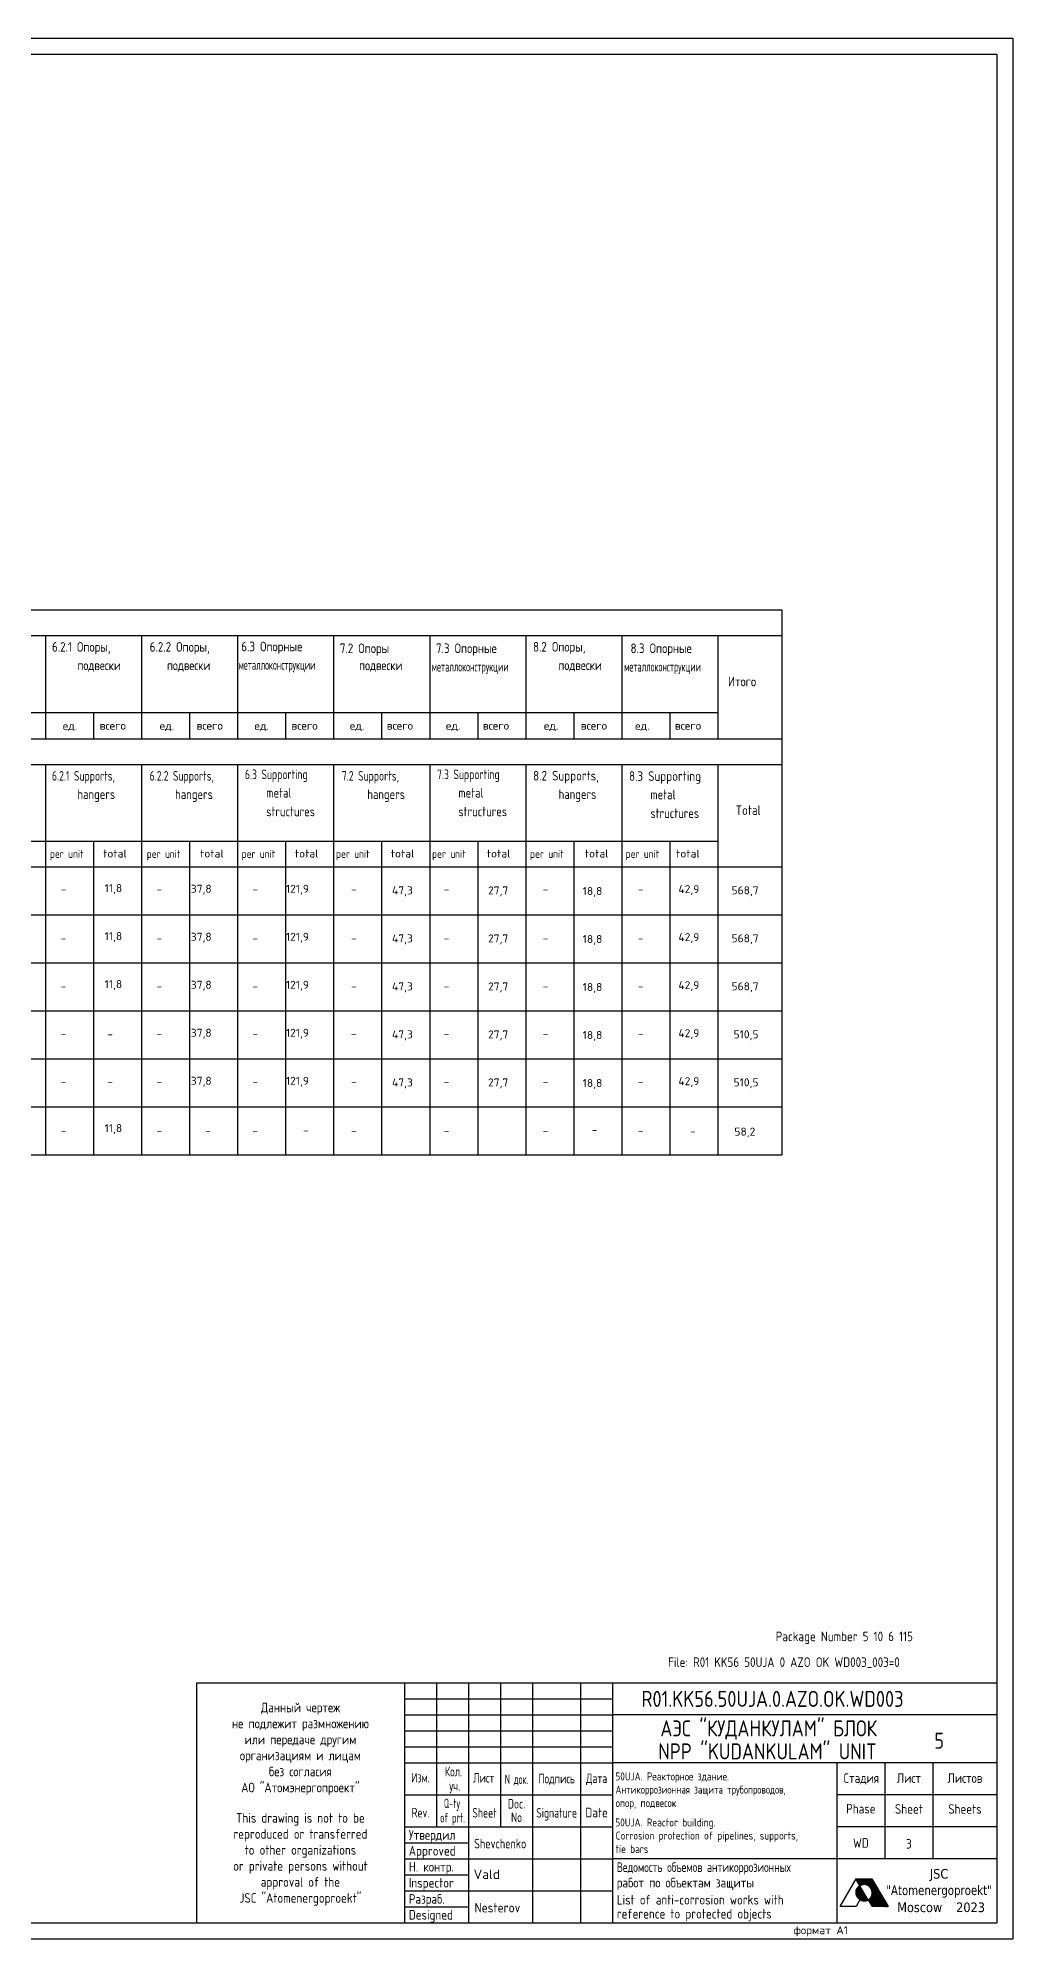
# Model space of a CAD drawing. Header units: millimetres. Extents: x 957 to 1798, y 3 to 597.
# Drawn here: x 1493 to 1798, y 3 to 597 of the extents above; entities that cross this region are included whole.
import ezdxf
from ezdxf.enums import TextEntityAlignment as Align

# ---------------------------------------------------------------- set-up
doc = ezdxf.new("R2010")
doc.units = ezdxf.units.MM
doc.linetypes.add('HIDDEN', pattern=[0.375, 0.25, -0.125])
for name, color, linetype in [('POST', 7, 'Continuous'), ('TITUL', 7, 'Continuous'), ('YELLOW', 2, 'Continuous'), ('ОСНОВНОЙ', 3, 'Continuous'), ('ТОНКИЙ', 7, 'Continuous')]:
    doc.layers.add(name, color=color, linetype=linetype)
doc.layers.add('Текст', color=7, linetype='Continuous', lineweight=25)
doc.styles.add('Company', font='tahoma.ttf', dxfattribs={"width": 0.8})
doc.styles.add('ROMANS', font='romans.shx', dxfattribs={"width": 0.8})
pattern_1 = [(45, (-6.199101, -8.099018), (-0.008838835, 0.008838835), [])]

# ---------------------------------------------------------------- blocks, each defined once
blk = doc.blocks.new('logotype')
at = {"linetype": 'Continuous'}
h = blk.add_hatch(dxfattribs=at)
h.set_pattern_fill('ANSI31', color=256, scale=0.1, style=0)
h.set_pattern_definition(pattern_1)
h.paths.add_polyline_path([(-1.31, 2.22), (-1.37, 2.18), (-1.44, 2.14), (-1.5, 2.09), (-1.56, 2.05), (-1.62, 2), (-1.68, 1.95), (-1.73, 1.9), (-1.79, 1.86), (-1.84, 1.81), (-1.89, 1.76), (-1.94, 1.71), (-1.99, 1.66), (-2.03, 1.61), (-2.07, 1.56), (-2.12, 1.5), (-2.16, 1.45), (-2.19, 1.4), (-2.23, 1.34), (-2.26, 1.29), (-2.3, 1.24), (-2.33, 1.18), (-2.36, 1.13), (-2.39, 1.07), (-2.41, 1.01), (-2.44, 0.96), (-2.46, 0.9), (-2.48, 0.85), (-2.5, 0.79), (-2.52, 0.73), (-2.54, 0.67), (-2.56, 0.62), (-2.57, 0.56), (-2.58, 0.5), (-2.6, 0.44), (-2.61, 0.39), (-2.61, 0.33), (-2.62, 0.27), (-2.63, 0.21), (-2.63, 0.15), (-2.63, 0.1), (-2.64, 0.04), (-2.64, -0.02), (-2.63, -0.08), (-2.63, -0.13), (-2.63, -0.19), (-2.62, -0.25), (-2.62, -0.31), (-2.61, -0.36), (-2.6, -0.42), (-2.59, -0.48), (-2.58, -0.53), (-2.56, -0.59), (-2.55, -0.65), (-2.54, -0.7), (-2.52, -0.76), (-2.5, -0.81), (-2.48, -0.86), (-2.46, -0.92), (-2.44, -0.97), (-2.42, -1.03), (-2.4, -1.08), (-2.37, -1.13), (-2.35, -1.18), (-2.32, -1.23), (-2.29, -1.28), (-2.26, -1.33), (-2.24, -1.38), (-2.2, -1.43), (-2.17, -1.48), (-2.14, -1.53), (-2.11, -1.57), (-2.07, -1.62), (-2.04, -1.66), (-2, -1.71), (-1.96, -1.75), (-1.93, -1.79), (-1.89, -1.84), (-1.85, -1.88), (-1.81, -1.92), (-1.76, -1.96), (-1.72, -2), (-1.68, -2.03), (-1.63, -2.07), (-1.59, -2.11), (-1.54, -2.14), (-1.5, -2.18), (-1.45, -2.21), (-1.4, -2.24), (-1.35, -2.27), (-1.3, -2.3), (-1.25, -2.33), (-1.2, -2.36), (-1.15, -2.38), (-1.1, -2.41), (-1.04, -2.43), (-0.99, -2.45), (-0.94, -2.48), (-0.88, -2.5), (-0.83, -2.51), (-0.77, -2.53), (-0.71, -2.55), (-0.66, -2.56), (-0.6, -2.58), (-0.54, -2.59), (-0.48, -2.6), (-0.42, -2.61), (-0.36, -2.62), (-0.3, -2.62), (-0.24, -2.63), (-0.18, -2.63), (-0.12, -2.63), (-0.06, -2.63), (0, -2.63), (0.07, -2.63), (0.13, -2.62), (0.19, -2.62), (0.26, -2.61), (0.32, -2.6), (0.39, -2.59), (0.45, -2.58), (0.52, -2.56), (0.58, -2.54), (0.65, -2.53), (0.71, -2.51), (0.78, -2.48), (0.84, -2.46), (0.91, -2.43), (0.98, -2.41), (1.05, -2.38), (1.11, -2.35), (1.18, -2.31), (1.25, -2.28), (1.32, -2.24), (1.31, -2.22), (1.31, -2.22)])
h = blk.add_hatch(dxfattribs=at)
h.set_pattern_fill('ANSI31', color=256, scale=0.1, style=0)
h.set_pattern_definition(pattern_1)
edge = h.paths.add_edge_path()
edge.add_line((2.35, 4.34), (-2.55, 4.34))
edge.add_line((-2.55, 4.34), (-1.3, 2.21))
edge.add_line((-1.3, 2.21), (-1.23, 2.25))
edge.add_line((-1.23, 2.25), (-1.15, 2.28))
edge.add_line((-1.15, 2.28), (-1.08, 2.31))
edge.add_line((-1.08, 2.31), (-1.01, 2.34))
edge.add_line((-1.01, 2.34), (-0.94, 2.37))
edge.add_line((-0.94, 2.37), (-0.86, 2.39))
edge.add_line((-0.86, 2.39), (-0.79, 2.42))
edge.add_line((-0.79, 2.42), (-0.72, 2.44))
edge.add_line((-0.72, 2.44), (-0.65, 2.46))
edge.add_line((-0.65, 2.46), (-0.58, 2.48))
edge.add_line((-0.58, 2.48), (-0.51, 2.49))
edge.add_line((-0.51, 2.49), (-0.44, 2.5))
edge.add_line((-0.44, 2.5), (-0.37, 2.51))
edge.add_line((-0.37, 2.51), (-0.31, 2.52))
edge.add_line((-0.31, 2.52), (-0.24, 2.53))
edge.add_line((-0.24, 2.53), (-0.17, 2.54))
edge.add_line((-0.17, 2.54), (-0.11, 2.54))
edge.add_line((-0.11, 2.54), (-0.04, 2.54))
edge.add_line((-0.04, 2.54), (0.03, 2.54))
edge.add_line((0.03, 2.54), (0.09, 2.54))
edge.add_line((0.09, 2.54), (0.15, 2.54))
edge.add_line((0.15, 2.54), (0.22, 2.54))
edge.add_line((0.22, 2.54), (0.28, 2.53))
edge.add_line((0.28, 2.53), (0.34, 2.52))
edge.add_line((0.34, 2.52), (0.4, 2.51))
edge.add_line((0.4, 2.51), (0.47, 2.5))
edge.add_line((0.47, 2.5), (0.53, 2.49))
edge.add_line((0.53, 2.49), (0.59, 2.48))
edge.add_line((0.59, 2.48), (0.64, 2.46))
edge.add_line((0.64, 2.46), (0.7, 2.44))
edge.add_line((0.7, 2.44), (0.76, 2.42))
edge.add_line((0.76, 2.42), (0.82, 2.41))
edge.add_line((0.82, 2.41), (0.87, 2.38))
edge.add_line((0.87, 2.38), (0.93, 2.36))
edge.add_line((0.93, 2.36), (0.98, 2.34))
edge.add_line((0.98, 2.34), (1.04, 2.31))
edge.add_line((1.04, 2.31), (1.09, 2.29))
edge.add_line((1.09, 2.29), (1.14, 2.26))
edge.add_line((1.14, 2.26), (1.2, 2.23))
edge.add_line((1.2, 2.23), (1.25, 2.2))
edge.add_line((1.25, 2.2), (1.3, 2.17))
edge.add_line((1.3, 2.17), (1.35, 2.14))
edge.add_line((1.35, 2.14), (1.39, 2.1))
edge.add_line((1.39, 2.1), (1.44, 2.07))
edge.add_line((1.44, 2.07), (1.49, 2.03))
edge.add_line((1.49, 2.03), (1.53, 1.99))
edge.add_line((1.53, 1.99), (1.58, 1.96))
edge.add_line((1.58, 1.96), (1.62, 1.92))
edge.add_line((1.62, 1.92), (1.67, 1.88))
edge.add_line((1.67, 1.88), (1.71, 1.84))
edge.add_line((1.71, 1.84), (1.75, 1.79))
edge.add_line((1.75, 1.79), (1.79, 1.75))
edge.add_line((1.79, 1.75), (1.83, 1.71))
edge.add_line((1.83, 1.71), (1.87, 1.66))
edge.add_line((1.87, 1.66), (1.91, 1.62))
edge.add_line((1.91, 1.62), (1.94, 1.57))
edge.add_line((1.94, 1.57), (1.98, 1.52))
edge.add_line((1.98, 1.52), (2.01, 1.48))
edge.add_line((2.01, 1.48), (2.05, 1.43))
edge.add_line((2.05, 1.43), (2.08, 1.38))
edge.add_line((2.08, 1.38), (2.11, 1.33))
edge.add_line((2.11, 1.33), (2.14, 1.28))
edge.add_line((2.14, 1.28), (2.17, 1.23))
edge.add_line((2.17, 1.23), (2.2, 1.18))
edge.add_line((2.2, 1.18), (2.23, 1.12))
edge.add_line((2.23, 1.12), (2.25, 1.07))
edge.add_line((2.25, 1.07), (2.28, 1.02))
edge.add_line((2.28, 1.02), (2.3, 0.96))
edge.add_line((2.3, 0.96), (2.32, 0.91))
edge.add_line((2.32, 0.91), (2.35, 0.85))
edge.add_line((2.35, 0.85), (2.37, 0.8))
edge.add_line((2.37, 0.8), (2.38, 0.74))
edge.add_line((2.38, 0.74), (2.4, 0.69))
edge.add_line((2.4, 0.69), (2.42, 0.63))
edge.add_line((2.42, 0.63), (2.44, 0.57))
edge.add_line((2.44, 0.57), (2.45, 0.52))
edge.add_line((2.45, 0.52), (2.46, 0.46))
edge.add_line((2.46, 0.46), (2.47, 0.4))
edge.add_line((2.47, 0.4), (2.49, 0.34))
edge.add_line((2.49, 0.34), (2.49, 0.29))
edge.add_line((2.49, 0.29), (2.5, 0.23))
edge.add_line((2.5, 0.23), (2.51, 0.17))
edge.add_line((2.51, 0.17), (2.52, 0.11))
edge.add_line((2.52, 0.11), (2.52, 0.05))
edge.add_line((2.52, 0.05), (2.52, -0.01))
edge.add_line((2.52, -0.01), (2.52, -0.07))
edge.add_line((2.52, -0.07), (2.52, -0.13))
edge.add_line((2.52, -0.13), (2.52, -0.18))
edge.add_line((2.52, -0.18), (2.52, -0.24))
edge.add_line((2.52, -0.24), (2.52, -0.3))
edge.add_line((2.52, -0.3), (2.51, -0.36))
edge.add_line((2.51, -0.36), (2.51, -0.42))
edge.add_line((2.51, -0.42), (2.5, -0.48))
edge.add_line((2.5, -0.48), (2.49, -0.54))
edge.add_line((2.49, -0.54), (2.48, -0.59))
edge.add_line((2.48, -0.59), (2.47, -0.65))
edge.add_line((2.47, -0.65), (2.45, -0.71))
edge.add_line((2.45, -0.71), (2.44, -0.77))
edge.add_line((2.44, -0.77), (2.42, -0.83))
edge.add_line((2.42, -0.83), (2.4, -0.88))
edge.add_line((2.4, -0.88), (2.38, -0.94))
edge.add_line((2.38, -0.94), (2.36, -1))
edge.add_line((2.36, -1), (2.34, -1.05))
edge.add_line((2.34, -1.05), (2.31, -1.11))
edge.add_line((2.31, -1.11), (2.29, -1.16))
edge.add_line((2.29, -1.16), (2.26, -1.22))
edge.add_line((2.26, -1.22), (2.23, -1.27))
edge.add_line((2.23, -1.27), (2.2, -1.33))
edge.add_line((2.2, -1.33), (2.17, -1.38))
edge.add_line((2.17, -1.38), (2.14, -1.43))
edge.add_line((2.14, -1.43), (2.1, -1.48))
edge.add_line((2.1, -1.48), (2.06, -1.54))
edge.add_line((2.06, -1.54), (2.02, -1.59))
edge.add_line((2.02, -1.59), (1.98, -1.64))
edge.add_line((1.98, -1.64), (1.94, -1.69))
edge.add_line((1.94, -1.69), (1.9, -1.74))
edge.add_line((1.9, -1.74), (1.85, -1.78))
edge.add_line((1.85, -1.78), (1.81, -1.83))
edge.add_line((1.81, -1.83), (1.76, -1.88))
edge.add_line((1.76, -1.88), (1.71, -1.92))
edge.add_line((1.71, -1.92), (1.66, -1.97))
edge.add_line((1.66, -1.97), (1.6, -2.01))
edge.add_line((1.6, -2.01), (1.55, -2.06))
edge.add_line((1.55, -2.06), (1.49, -2.1))
edge.add_line((1.49, -2.1), (1.43, -2.14))
edge.add_line((1.43, -2.14), (1.37, -2.18))
edge.add_line((1.37, -2.18), (1.31, -2.22))
edge.add_line((1.31, -2.22), (1.32, -2.24))
edge.add_line((1.32, -2.24), (2.56, -4.36))
edge.add_line((2.56, -4.36), (7.53, -4.36))
edge.add_line((7.53, -4.36), (2.35, 4.34))
at = {"color": 7, "linetype": 'Continuous'}
for p, q in [((-7.47, -4.36), (-2.51, 4.32)), ((-2.53, -4.36), (-7.47, -4.36)), ((-1.36, -2.27), (-2.53, -4.36)), ((1.32, -2.24), (1.32, -2.24))]:
    blk.add_line(p, q, dxfattribs=at)
at = {"linetype": 'Continuous'}
for p, q in [((-2.55, 4.34), (2.35, 4.34)), ((-1.3, 2.21), (-2.55, 4.34)), ((-1.23, 2.25), (-1.3, 2.21)), ((-1.15, 2.28), (-1.23, 2.25)), ((-1.08, 2.31), (-1.15, 2.28)), ((-1.01, 2.34), (-1.08, 2.31)), ((-0.94, 2.37), (-1.01, 2.34)), ((-0.86, 2.39), (-0.94, 2.37)), ((-0.79, 2.42), (-0.86, 2.39)), ((-0.72, 2.44), (-0.79, 2.42)), ((-0.65, 2.46), (-0.72, 2.44)), ((-0.58, 2.48), (-0.65, 2.46)), ((-0.51, 2.49), (-0.58, 2.48)), ((-0.44, 2.5), (-0.51, 2.49)), ((-0.37, 2.51), (-0.44, 2.5)), ((-0.31, 2.52), (-0.37, 2.51)), ((-0.24, 2.53), (-0.31, 2.52)), ((-0.17, 2.54), (-0.24, 2.53)), ((-0.11, 2.54), (-0.17, 2.54)), ((-0.04, 2.54), (-0.11, 2.54)), ((0.03, 2.54), (-0.04, 2.54)), ((0.09, 2.54), (0.03, 2.54)), ((0.15, 2.54), (0.09, 2.54)), ((0.22, 2.54), (0.15, 2.54)), ((0.28, 2.53), (0.22, 2.54)), ((0.34, 2.52), (0.28, 2.53)), ((0.4, 2.51), (0.34, 2.52)), ((0.47, 2.5), (0.4, 2.51)), ((0.53, 2.49), (0.47, 2.5)), ((0.59, 2.48), (0.53, 2.49)), ((0.64, 2.46), (0.59, 2.48)), ((0.7, 2.44), (0.64, 2.46)), ((0.76, 2.42), (0.7, 2.44)), ((0.82, 2.41), (0.76, 2.42)), ((0.87, 2.38), (0.82, 2.41)), ((0.93, 2.36), (0.87, 2.38)), ((0.98, 2.34), (0.93, 2.36)), ((1.04, 2.31), (0.98, 2.34)), ((1.09, 2.29), (1.04, 2.31)), ((1.14, 2.26), (1.09, 2.29)), ((1.2, 2.23), (1.14, 2.26)), ((1.25, 2.2), (1.2, 2.23)), ((1.3, 2.17), (1.25, 2.2)), ((1.35, 2.14), (1.3, 2.17)), ((1.39, 2.1), (1.35, 2.14)), ((1.44, 2.07), (1.39, 2.1)), ((1.49, 2.03), (1.44, 2.07)), ((1.53, 1.99), (1.49, 2.03)), ((1.58, 1.96), (1.53, 1.99)), ((1.62, 1.92), (1.58, 1.96)), ((1.67, 1.88), (1.62, 1.92)), ((1.71, 1.84), (1.67, 1.88)), ((1.75, 1.79), (1.71, 1.84)), ((1.79, 1.75), (1.75, 1.79)), ((1.83, 1.71), (1.79, 1.75)), ((1.87, 1.66), (1.83, 1.71)), ((1.91, 1.62), (1.87, 1.66)), ((1.94, 1.57), (1.91, 1.62)), ((1.98, 1.52), (1.94, 1.57)), ((2.01, 1.48), (1.98, 1.52)), ((2.05, 1.43), (2.01, 1.48)), ((2.08, 1.38), (2.05, 1.43)), ((2.11, 1.33), (2.08, 1.38)), ((2.14, 1.28), (2.11, 1.33)), ((2.17, 1.23), (2.14, 1.28)), ((2.2, 1.18), (2.17, 1.23)), ((2.23, 1.12), (2.2, 1.18)), ((2.25, 1.07), (2.23, 1.12)), ((2.28, 1.02), (2.25, 1.07)), ((2.3, 0.96), (2.28, 1.02)), ((2.32, 0.91), (2.3, 0.96)), ((2.35, 0.85), (2.32, 0.91)), ((2.35, 4.34), (7.53, -4.36)), ((2.37, 0.8), (2.35, 0.85)), ((2.38, 0.74), (2.37, 0.8)), ((2.4, 0.69), (2.38, 0.74)), ((2.42, 0.63), (2.4, 0.69)), ((2.44, 0.57), (2.42, 0.63)), ((2.45, 0.52), (2.44, 0.57)), ((2.46, 0.46), (2.45, 0.52)), ((2.47, 0.4), (2.46, 0.46)), ((2.49, 0.34), (2.47, 0.4)), ((2.49, 0.29), (2.49, 0.34)), ((2.5, 0.23), (2.49, 0.29)), ((2.51, 0.17), (2.5, 0.23)), ((2.52, 0.11), (2.51, 0.17)), ((2.52, 0.05), (2.52, 0.11)), ((2.52, -0.01), (2.52, 0.05)), ((1.31, -2.22), (1.37, -2.18)), ((2.56, -4.36), (1.31, -2.22)), ((1.37, -2.18), (1.43, -2.14)), ((1.43, -2.14), (1.49, -2.1)), ((1.49, -2.1), (1.55, -2.06)), ((1.55, -2.06), (1.6, -2.01)), ((1.6, -2.01), (1.66, -1.97)), ((1.66, -1.97), (1.71, -1.92)), ((1.71, -1.92), (1.76, -1.88)), ((1.76, -1.88), (1.81, -1.83)), ((1.81, -1.83), (1.85, -1.78)), ((1.85, -1.78), (1.9, -1.74)), ((1.9, -1.74), (1.94, -1.69)), ((1.94, -1.69), (1.98, -1.64)), ((1.98, -1.64), (2.02, -1.59)), ((2.02, -1.59), (2.06, -1.54)), ((2.06, -1.54), (2.1, -1.48)), ((2.1, -1.48), (2.14, -1.43)), ((2.14, -1.43), (2.17, -1.38)), ((2.17, -1.38), (2.2, -1.33)), ((2.2, -1.33), (2.23, -1.27)), ((2.23, -1.27), (2.26, -1.22)), ((2.26, -1.22), (2.29, -1.16)), ((2.29, -1.16), (2.31, -1.11)), ((2.31, -1.11), (2.34, -1.05)), ((2.34, -1.05), (2.36, -1)), ((2.36, -1), (2.38, -0.94)), ((2.38, -0.94), (2.4, -0.88)), ((2.4, -0.88), (2.42, -0.83)), ((2.42, -0.83), (2.44, -0.77)), ((2.44, -0.77), (2.45, -0.71)), ((2.45, -0.71), (2.47, -0.65)), ((2.47, -0.65), (2.48, -0.59)), ((2.48, -0.59), (2.49, -0.54)), ((2.49, -0.54), (2.5, -0.48)), ((2.5, -0.48), (2.51, -0.42)), ((2.51, -0.36), (2.52, -0.3)), ((2.51, -0.42), (2.51, -0.36)), ((2.52, -0.07), (2.52, -0.01)), ((2.52, -0.13), (2.52, -0.07)), ((2.52, -0.18), (2.52, -0.13)), ((2.52, -0.24), (2.52, -0.18)), ((2.52, -0.3), (2.52, -0.24)), ((7.53, -4.36), (2.56, -4.36))]:
    blk.add_line(p, q, dxfattribs=at)

msp = doc.modelspace()

# ---------------------------------------------------------------- linework, layer by layer
at = {"layer": 'TITUL'}
for p, q in [((956.68, 596.95), (1797.68, 596.95)), ((1797.68, 596.95), (1797.68, 2.95)), ((1607.68, 77.95), (1672.68, 77.95)), ((1607.68, 72.95), (1672.68, 72.95)), ((1607.68, 67.95), (1672.68, 67.95)), ((1607.68, 62.95), (1672.68, 62.95)), ((1607.68, 47.95), (1672.68, 47.95)), ((1607.68, 32.95), (1627.68, 32.95)), ((1607.68, 22.95), (1627.68, 22.95)), ((1607.68, 12.95), (1627.68, 12.95)), ((956.68, 2.95), (1797.68, 2.95))]:
    msp.add_line(p, q, dxfattribs=at)
at = {"layer": 'TITUL', "color": 1}
for p, q in [((976.68, 591.95), (1792.68, 591.95)), ((1792.68, 591.95), (1792.68, 7.95)), ((1542.68, 82.95), (1542.68, 7.95)), ((1607.68, 82.95), (1607.68, 7.95)), ((1617.68, 82.95), (1617.68, 37.95)), ((1627.68, 82.95), (1627.68, 7.95)), ((1637.68, 82.95), (1637.68, 37.95)), ((1647.68, 82.95), (1647.68, 7.95)), ((1662.68, 82.95), (1662.68, 7.95)), ((1792.68, 72.95), (1672.68, 72.95)), ((1792.68, 57.95), (1672.68, 57.95)), ((1742.68, 57.95), (1742.68, 7.95)), ((1757.68, 57.95), (1757.68, 27.95)), ((1772.68, 57.95), (1772.68, 27.95)), ((1792.68, 47.95), (1742.68, 47.95)), ((1792.68, 37.95), (1742.68, 37.95)), ((1792.68, 27.95), (1672.68, 27.95)), ((976.68, 7.95), (1792.68, 7.95))]:
    msp.add_line(p, q, dxfattribs=at)
at = {"layer": 'TITUL', "color": 1, "linetype": 'Continuous'}
for p, q in [((1542.68, 82.95), (1792.68, 82.95)), ((1672.68, 82.95), (1672.68, 7.95)), ((1607.68, 57.95), (1672.68, 57.95)), ((1607.68, 37.95), (1672.68, 37.95)), ((1607.68, 27.95), (1672.68, 27.95)), ((1607.68, 17.95), (1672.68, 17.95))]:
    msp.add_line(p, q, dxfattribs=at)
at = {"layer": 'ОСНОВНОЙ'}
for p, q in [((1045.55, 418.22), (1725.55, 418.22)), ((1725.55, 418.22), (1725.55, 247.99)), ((1165.55, 410.22), (1725.55, 410.22)), ((1495.55, 410.22), (1495.55, 377.99)), ((1525.55, 410.22), (1525.55, 377.99)), ((1555.55, 410.22), (1555.55, 377.99)), ((1585.55, 410.22), (1585.55, 377.99)), ((1615.55, 410.22), (1615.55, 377.99)), ((1645.55, 410.22), (1645.55, 377.99)), ((1675.55, 410.22), (1675.55, 377.99)), ((1705.55, 410.22), (1705.55, 377.99)), ((1705.55, 410.22), (1705.55, 377.99)), ((1165.55, 386.22), (1705.55, 386.22)), ((1600.55, 386.22), (1600.55, 377.99)), ((1630.55, 386.22), (1630.55, 377.99)), ((1165.55, 369.99), (1725.55, 369.99)), ((1495.55, 369.99), (1495.55, 247.99)), ((1525.55, 369.99), (1525.55, 247.99)), ((1555.55, 369.99), (1555.55, 247.99)), ((1585.55, 369.99), (1585.55, 247.99)), ((1615.55, 369.99), (1615.55, 247.99)), ((1645.55, 369.99), (1645.55, 247.99)), ((1675.55, 369.99), (1675.55, 247.99)), ((1705.55, 369.99), (1705.55, 247.99)), ((1705.55, 369.99), (1705.55, 247.99)), ((1165.55, 345.99), (1705.55, 345.99)), ((1510.55, 345.99), (1510.55, 247.99)), ((1540.55, 345.99), (1540.55, 247.99)), ((1570.55, 345.99), (1570.55, 247.99)), ((1600.55, 345.99), (1600.55, 247.99)), ((1630.55, 345.99), (1630.55, 247.99)), ((1660.55, 345.99), (1660.55, 247.99)), ((1660.55, 345.99), (1660.55, 247.99)), ((1690.55, 345.99), (1690.55, 247.99)), ((1045.55, 337.99), (1725.55, 337.99))]:
    msp.add_line(p, q, dxfattribs=at)
at = {"layer": 'ОСНОВНОЙ', "color": 3}
for p, q in [((1510.55, 386.22), (1510.55, 377.99)), ((1540.55, 386.22), (1540.55, 377.99)), ((1570.55, 386.22), (1570.55, 377.99)), ((1660.55, 386.22), (1660.55, 377.99)), ((1690.55, 386.22), (1690.55, 377.99))]:
    msp.add_line(p, q, dxfattribs=at)
at = {"layer": 'ТОНКИЙ'}
for p, q in [((1045.55, 377.99), (1725.55, 377.99)), ((1045.55, 322.99), (1725.55, 322.99)), ((1045.55, 307.99), (1725.55, 307.99)), ((1045.55, 292.99), (1725.55, 292.99)), ((1045.55, 277.99), (1725.55, 277.99)), ((1045.55, 262.99), (1725.55, 262.99))]:
    msp.add_line(p, q, dxfattribs=at)
at = {"layer": 'ТОНКИЙ', "color": 3}
msp.add_line((1045.55, 247.99), (1725.55, 247.99), dxfattribs=at)

# ---------------------------------------------------------------- block references
at = {"layer": 'TITUL'}
msp.add_blockref('logotype', (1751.21, 17.41), dxfattribs=at)

# ---------------------------------------------------------------- texts
at = {"color": 1, "linetype": 'Continuous', "ltscale": 15, "style": 'ROMANS', "width": 0.8}
msp.add_text('R01.KK56.50UJA.0.AZO.OK.WD003', height=5, dxfattribs=at).set_placement((1681.67, 75.47))
at = {"color": 2, "style": 'ROMANS', "width": 0.8}
for s, p in [('50UJA. Реакторное здание.  ', (1673.54, 52.49)), ('опор, подвесок ', (1673.6, 44.19)), ('50UJA. Reactor building.', (1673.52, 38.12)), ('tie bars', (1673.6, 29.82))]:
    msp.add_text(s, height=2.5, dxfattribs=at).set_placement(p)
at = {"color": 2, "linetype": 'Continuous', "ltscale": 15, "style": 'ROMANS'}
for s, height, width, p in [('Антикоррозионная защита трубопроводов, ', 2.5, 0.7654, (1673.59, 48.37)), ('Corrosion protection of pipelines, supports,', 2.5, 0.8, (1673.62, 34.01)), ('Vald', 3, 0.960599, (1629.26, 21.66)), ('Ведомость объемов антикоррозионных ', 3, 0.719753, (1673.98, 23.89)), ('работ по объектам защиты', 3, 0.8, (1673.98, 19.04)), ('Nesterov', 3, 0.830923, (1629.55, 11.23)), ('reference to protected objects', 3, 0.8, (1673.98, 9.33)), ('List of anti-corrosion works with', 3, 0.8, (1673.98, 13.7))]:
    msp.add_text(s, height=height, dxfattribs=dict(at, width=width)).set_placement(p)
at = {"color": 2, "linetype": 'Continuous', "ltscale": 15, "style": 'ROMANS', "width": 0.633154}
msp.add_text('Shevchenko', height=3, dxfattribs=at).set_placement((1629.43, 31.25), (1645.71, 31.25), align=Align.FIT)
at = {"layer": 'POST', "color": 2, "style": 'ROMANS', "width": 0.8}
msp.add_text('Package Number 5 10 6 115 ', height=3, dxfattribs=at).set_placement((1723.59, 96))
at = {"layer": 'TITUL', "color": 2, "style": 'ROMANS', "width": 0.8}
msp.add_text('File: R01 KK56 50UJA 0 AZO OK WD003_003=0', height=3, dxfattribs=at).set_placement((1690, 87.95))
for s, p in [('не подлежит размножению', (1575.18, 68.78)), ('Данный чертеж', (1575.18, 73.78)), ('или передаче другим', (1575.18, 63.78)), ('организациям и лицам', (1575.18, 58.78)), ('без согласия', (1575.18, 53.78)), ('Стадия', (1750.34, 51.73)), ('Лист', (1765.18, 51.73)), ('Листов', (1782.68, 51.73)), ('АО "Атомэнергопроект"', (1575.18, 48.78)), ('This drawing is not to be', (1575.18, 39.27)), ('Phase', (1750.18, 42.16)), ('Sheet', (1765.18, 42.08)), ('Sheets', (1782.68, 42.07)), ('reproduced or transferred', (1575.18, 34.27)), ('to other organizations', (1575.18, 29.27)), ('or private persons without', (1575.18, 24.27)), ('JSC "Atomenergoproekt"', (1575.18, 14.27)), ('approval of the', (1575.18, 19.27))]:
    msp.add_text(s, height=3, dxfattribs=at).set_placement(p, align=Align.CENTER)
at = {"layer": 'TITUL', "color": 1, "style": 'ROMANS', "width": 0.8}
for s, p in [('АЭС "КУДАНКУЛАМ" БЛОК ', (1687.58, 66.27)), ('NPP "KUDANKULAM" UNIT', (1686.94, 59.07))]:
    msp.add_text(s, height=5, dxfattribs=at).set_placement(p)
at = {"layer": 'TITUL', "color": 2, "linetype": 'HIDDEN', "style": 'ROMANS'}
for s, width, p in [('Изм.', 0.7, (1612.68, 53.36)), ('Кол. ', 0.7, (1623.65, 55.26)), ('Лист', 0.7, (1632.43, 53.31)), ('N док.', 0.6, (1642.68, 52.62)), ('Подпись', 0.7, (1655.18, 52.84)), ('Дата', 0.7, (1667.68, 52.84)), (' уч.', 0.7, (1622.68, 50.38)), ('Rev.', 0.7, (1612.68, 42.42)), ('of prt.', 0.6, (1622.68, 40.38)), ('Q-ty', 0.6, (1622.55, 44.88)), ('Sheet', 0.7, (1632.68, 42.39)), ('Doc.', 0.7, (1642.68, 45.2)), ('No', 0.7, (1642.68, 40.98)), ('Signature', 0.7, (1655.18, 41.92)), ('Date', 0.8, (1667.68, 42.45))]:
    msp.add_text(s, height=3, dxfattribs=dict(at, width=width)).set_placement(p, align=Align.MIDDLE)
at = {"layer": 'TITUL', "color": 2, "linetype": 'HIDDEN', "style": 'ROMANS', "width": 0.8}
for s, p in [('Утвердил', (1609.03, 33.95)), ('Approved', (1609.03, 29)), ('Н. контр.', (1609.03, 24)), ('Inspector', (1609.03, 19)), ('Designed', (1609.03, 9)), ('Разраб.', (1609.03, 13.95))]:
    msp.add_text(s, height=3, dxfattribs=at).set_placement(p)
at = {"layer": 'TITUL', "color": 2, "linetype": 'Continuous', "ltscale": 5, "style": 'ROMANS', "width": 0.8}
msp.add_text('WD', height=3, dxfattribs=at).set_placement((1750.18, 32.95), align=Align.MIDDLE_CENTER)
at = {"layer": 'TITUL', "color": 1, "style": 'Company'}
msp.add_text('JSC', height=3, dxfattribs=at).set_placement((1774.59, 21.82), align=Align.CENTER)
at = {"layer": 'TITUL', "color": 1, "style": 'Company', "width": 0.9}
msp.add_text('"Atomenergoproekt"', height=3, dxfattribs=at).set_placement((1774.59, 16.68), align=Align.CENTER)
at = {"layer": 'TITUL', "color": 1, "style": 'Company'}
msp.add_text('Moscow', height=3, dxfattribs=at).set_placement((1761.52, 11.35))
at = {"layer": 'TITUL', "style": 'ROMANS'}
msp.add_text('формат А1', height=2.5, dxfattribs=at).set_placement((1729.13, 4.44))
at = {"layer": 'TITUL', "color": 1, "style": 'ROMANS', "width": 0.8, "flags": 12}
msp.add_attdef('5', text='1', height=5, dxfattribs=at).set_placement((1774.65, 62.41), align=Align.CENTER)
at = {"layer": 'TITUL', "color": 2, "style": 'ROMANS', "width": 0.8, "flags": 12}
msp.add_attdef('3', text='1', height=3, dxfattribs=at).set_placement((1765.18, 32.7), align=Align.MIDDLE)
at = {"layer": 'TITUL', "color": 1, "style": 'Company', "flags": 12}
msp.add_attdef('2023', (1779.94, 11.35), '2002', height=3, dxfattribs=at)
at = {"layer": 'YELLOW', "style": 'ROMANS'}
for s, width, p in [('6.2.1 Опоры,', 0.8, (1497.6, 405.19)), ('6.2.2 Опоры,', 0.8, (1528.11, 405.19)), ('6.3 Опорные', 0.8, (1556.7, 405.31)), ('8.2 Опоры,', 0.8, (1647.8, 405.22)), ('8.3 Опорные', 0.8, (1678.26, 404.76)), ('подвески  ', 0.767817, (1505.56, 399.42)), ('подвески  ', 0.767817, (1533.51, 399.42)), ('металлоконструкции', 0.58, (1555.89, 399.55)), ('подвески  ', 0.767817, (1655.75, 399.46)), ('металлоконструкции', 0.58, (1676.28, 399)), ('Итого', 0.8, (1708.7, 394.38)), ('8.2 Supports,', 0.8, (1647.84, 364.94)), ('Total', 0.8, (1711.12, 354.18))]:
    msp.add_text(s, height=3, dxfattribs=dict(at, width=width)).set_placement(p)
at = {"layer": 'YELLOW', "color": 2, "style": 'ROMANS'}
for s, width, p in [('7.2 Опоры ', 0.8, (1587.5, 404.76)), ('7.3 Опорные ', 0.8, (1617.5, 404.76)), ('подвески  ', 0.767817, (1593.51, 399.42)), ('металлоконструкции', 0.58, (1616.21, 399)), ('6.3 Supporting', 0.7, (1557.83, 365.37)), ('7.3 Supporting', 0.7, (1617.83, 365.37)), ('6.2.1 Supports,', 0.7, (1497.6, 364.9)), ('6.2.2 Supports,', 0.7, (1528.11, 364.9)), (' metal', 0.767817, (1562.98, 359.6)), ('7.2 Supports,', 0.7, (1588.11, 364.9)), (' metal', 0.767817, (1622.98, 359.6)), ('8.3 Supporting', 0.8, (1677.79, 364.82)), ('hangers  ', 0.767817, (1505.56, 359.14)), ('hangers  ', 0.767817, (1536.07, 359.14)), (' structures', 0.767817, (1562.98, 353.77)), ('hangers  ', 0.767817, (1596.07, 359.14)), (' structures', 0.767817, (1622.98, 353.77)), ('hangers  ', 0.767817, (1655.8, 359.17)), (' metal', 0.767817, (1682.94, 359.06)), (' structures', 0.767817, (1682.94, 353.23))]:
    msp.add_text(s, height=3, dxfattribs=dict(at, width=width)).set_placement(p)
at = {"layer": 'Текст', "color": 2, "style": 'ROMANS'}
for s, p in [('ед.', (1500.96, 380.78)), ('всего', (1512.49, 380.83)), ('ед.', (1531.22, 380.78)), ('всего', (1542.75, 380.83)), ('ед.', (1560.83, 380.78)), ('всего', (1572.36, 380.83)), ('ед.', (1590.6, 380.78)), ('всего', (1602.13, 380.83)), ('ед.', (1620.6, 380.78)), ('всего', (1632.13, 380.83)), ('ед.', (1651.2, 380.78)), ('всего', (1662.73, 380.83)), ('ед.', (1679.69, 380.78)), ('всего', (1692.1, 380.83)), ('total', (1513.57, 340.87)), ('total', (1543.83, 340.87)), ('total', (1573.44, 340.87)), ('total', (1603.38, 340.87)), ('total', (1633.38, 340.87)), ('total', (1663.98, 340.87)), ('total', (1692.47, 340.87)), (' -', (1498.65, 329.71)), ('11,8', (1514.05, 330.07)), (' -', (1528.58, 329.71)), ('   37,8', (1535.99, 329.86)), (' -', (1558.51, 329.71)), ('  121,9', (1567.35, 329.86)), (' -', (1589.28, 329.71)), ('47,3', (1603.77, 329.35)), (' -', (1618.27, 329.71)), ('27,7', (1633.77, 329.35)), (' -', (1649.14, 329.71)), ('18,8', (1663.33, 329.16)), (' -', (1678.88, 329.71)), (' 42,9', (1691.55, 329.74)), (' 568,7', (1708.14, 329.38)), (' -', (1498.65, 314.39)), ('11,8', (1514.05, 315.07)), (' -', (1528.58, 314.39)), ('   37,8', (1535.99, 314.86)), (' -', (1558.51, 314.39)), ('  121,9', (1567.35, 314.86)), (' -', (1589.28, 314.39)), ('47,3', (1603.77, 314.35)), (' -', (1618.27, 314.39)), ('27,7', (1633.77, 314.35)), (' -', (1649.14, 314.39)), ('18,8', (1663.33, 314.16)), (' -', (1678.88, 314.39)), (' 42,9', (1691.55, 314.74)), (' 568,7', (1708.14, 314.38)), (' -', (1498.65, 299.44)), ('11,8', (1514.05, 300.07)), (' -', (1528.58, 299.44)), ('   37,8', (1535.99, 299.86)), (' -', (1558.51, 299.44)), ('  121,9', (1567.35, 299.86)), (' -', (1589.28, 299.44)), ('47,3', (1603.77, 299.35)), (' -', (1618.27, 299.44)), ('27,7', (1633.77, 299.35)), (' -', (1649.14, 299.44)), ('18,8', (1663.33, 299.16)), (' -', (1678.88, 299.44)), (' 42,9', (1691.55, 299.74)), (' 568,7', (1708.14, 299.38)), (' -', (1498.65, 284.67)), ('  -', (1511.58, 284.48)), (' -', (1528.58, 284.67)), ('   37,8', (1535.99, 284.86)), (' -', (1558.51, 284.67)), ('  121,9', (1567.35, 284.86)), (' -', (1589.28, 284.67)), ('47,3', (1603.77, 284.35)), (' -', (1618.27, 284.67)), ('27,7', (1633.77, 284.35)), (' -', (1649.14, 284.67)), ('18,8', (1663.33, 284.16)), (' -', (1678.88, 284.67)), (' 42,9', (1691.55, 284.74)), ('510,5', (1710.45, 284.38)), (' -', (1498.65, 269.53)), ('  -', (1511.58, 269.52)), (' -', (1528.58, 269.53)), ('   37,8', (1535.99, 269.86)), (' -', (1558.51, 269.53)), ('  121,9', (1567.35, 269.86)), (' -', (1589.28, 269.53)), ('47,3', (1603.77, 269.35)), (' -', (1618.27, 269.53)), ('27,7', (1633.77, 269.35)), (' -', (1649.14, 269.53)), ('18,8', (1663.33, 269.16)), (' -', (1678.88, 269.53)), (' 42,9', (1691.55, 269.74)), ('510,5', (1710.45, 269.38)), ('11,8', (1514.05, 255.07)), (' -', (1543.81, 254.31)), (' -', (1574.32, 254.42)), ('-', (1666.15, 254.58)), ('58,2', (1710.69, 253.97)), (' -', (1498.65, 254.2)), (' -', (1528.58, 254.2)), (' -', (1558.51, 254.2)), (' -', (1589.28, 254.2)), (' -', (1618.27, 254.2)), (' -', (1649.14, 254.2)), (' -', (1678.88, 254.2)), ('-', (1696.86, 254.13))]:
    msp.add_text(s, height=2.5, dxfattribs=at).set_placement(p)
at = {"layer": 'Текст', "color": 2, "style": 'ROMANS', "width": 0.807738}
for p in [(1496.95, 340.77), (1527.2, 340.77), (1556.82, 340.77), (1586.3, 340.77), (1616.3, 340.77), (1646.89, 340.77), (1676.74, 340.77)]:
    msp.add_text('per unit', height=2.5, dxfattribs=at).set_placement(p)

doc.saveas('drawing.dxf')
